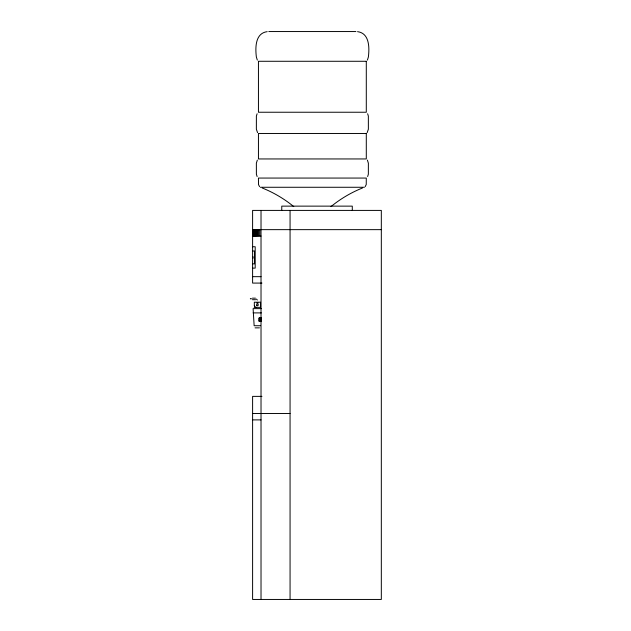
<?xml version="1.0" encoding="UTF-8"?>
<svg xmlns="http://www.w3.org/2000/svg" width="631" height="631" viewBox="0 0 631 631"><rect width="100%" height="100%" fill="white"/><g stroke="black" fill="none" stroke-linecap="round" stroke-linejoin="round"><path stroke-width="0.95" d="M252.715 256.604L252.715 258.26M257.109 113.754L256.383 116.072L256.367 129.221L257.566 132.628M367.628 176.546L368.354 174.219L368.37 163.2L367.408 160.116M252.873 256.58L252.873 258.284M257.322 160.116L256.367 163.2L256.383 174.219L257.109 176.546M367.408 60.103L368.37 57.027C369.482 47.972 369.679 33.214 357.548 31.66M367.163 132.628L368.37 129.221L368.354 116.072L367.628 113.754M365.183 186.642L366.24 184.544L366.295 178.06L258.442 178.06L258.497 184.544L259.554 186.642M330.967 206.613C340.448 198.852 351.104 192.534 362.486 187.991M267.189 31.66C255.058 33.214 255.255 47.972 256.367 57.027L257.322 60.103M259.191 317.835L261.124 317.795M259.191 317.992L261.124 317.961M259.191 318.158L261.124 318.127M259.191 318.324L261.124 318.3M259.191 318.497L261.124 318.474M259.191 318.671L261.124 318.655M259.191 318.852L261.124 318.844M259.191 319.034L261.124 319.026M259.191 319.223L261.124 319.215M268.814 31.55L355.923 31.55M260.343 187.273L364.395 187.273M381.321 229.645L252.605 229.645L252.621 236.057L261.021 236.057M252.605 246.745L255.192 246.745L255.192 268.12L252.605 268.12M252.605 251.02L254.538 251.02L254.538 263.845L252.605 263.845M252.605 276.67L261.021 276.67M261.952 283.082L252.605 283.082L252.605 210.407L381.321 210.407L381.321 599.45L252.605 599.45L252.605 396.378L261.952 396.378M252.424 298.163L255.46 298.163M250.341 298.794L250.791 298.794M250.996 298.794L251.469 298.794M252.424 299.693L255.602 299.709M256.707 303.069L258.189 303.069M254.143 307.344L260.556 307.344L260.556 302.21L254.332 302.21L254.332 305.79M261.4 308.622L253.102 308.622L254.143 325.722L260.366 325.722M253.102 312.897L261.368 312.897M255.05 327.86L259.451 327.86M252.605 413.479L290.063 413.479M252.605 419.891L261.021 419.891M259.191 319.404L261.124 319.404M259.191 319.586L261.124 319.594M259.191 319.767L261.124 319.783M259.191 319.949L261.124 319.964M259.191 320.13L261.124 320.146M259.191 320.296L261.124 320.327M259.191 320.469L261.124 320.501M259.191 320.627L261.124 320.666M259.191 320.785L261.124 320.824M259.191 320.934L261.124 320.982M259.191 321.076L261.124 321.124M259.191 321.211L261.124 321.258M259.191 321.329L261.124 321.384M262.244 187.991C273.625 192.534 284.289 198.852 293.77 206.613M256.778 305.396L257.109 305.672A0.812 0.812 0 0 0 257.937 305.578L258.205 305.238A0.876 0.876 0 0 0 258.118 304.387L257.779 304.11A0.812 0.812 0 0 0 256.959 304.197L256.691 304.544A0.876 0.876 0 0 0 256.683 305.396M352.287 210.407L352.287 206.132L281.765 206.132L281.765 210.407M290.063 210.407L290.063 599.45M261.021 210.407L261.021 599.45M259.83 229.645L259.83 236.057M258.718 229.645L258.718 236.057M257.7 229.645L257.7 236.057M256.77 229.645L256.77 236.057M255.934 229.645L255.934 236.057M255.192 229.645L255.192 236.057M254.538 229.645L254.538 236.057M253.985 229.645L253.985 236.057M253.52 229.645L253.52 236.057M253.149 229.645L253.149 236.057M252.873 229.645L252.873 236.057M256.415 299.07A2.106 2.106 0 0 1 256.841 299.417M257.164 299.859A2.106 2.106 0 0 1 257.282 300.111M256.407 307.352A2.193 2.193 0 0 1 254.348 305.79M366.295 61.278L258.442 61.278L258.442 112.239L366.295 112.239L366.295 61.278M366.295 133.472L258.442 133.472L258.442 158.949L366.295 158.949L366.295 133.472"/></g></svg>
